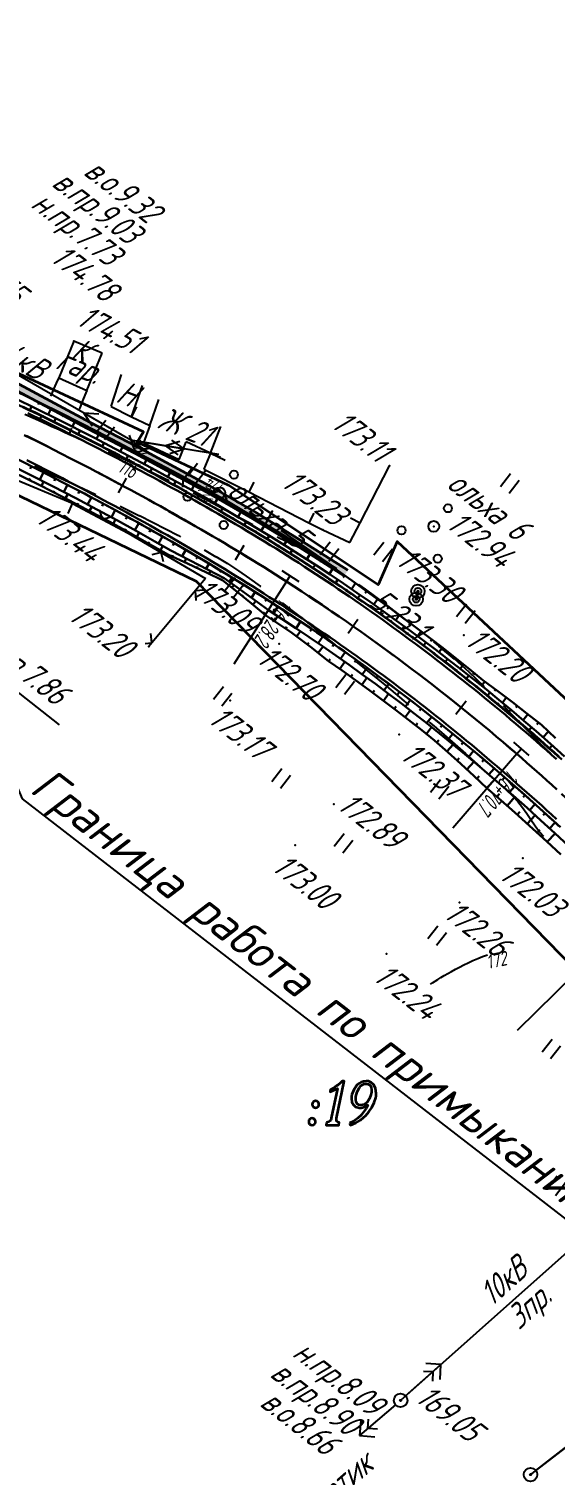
# Model space of a CAD drawing. Header units: millimetres. Extents: x -698 to 8131, y -704 to 4503.
# Drawn here: x 7330 to 7407.9, y 458.3 to 672.1 of the extents above; entities that cross this region are included whole.
import ezdxf
from ezdxf import colors
from ezdxf.entities.mleader import LeaderData, LeaderLine
from ezdxf.math import Vec2, Vec3

# ---------------------------------------------------------------- set-up
doc = ezdxf.new("R2010")
doc.units = ezdxf.units.MM
doc.linetypes.add('CONTI', pattern=[0])
doc.linetypes.add('STROT', pattern=[1.7, 0.5, -1.2])
for name, color, linetype, lineweight in [('10', 1, 'Continuous', 35), ('КОПИЯ_ОСЬ_13_ОТКОСЫ', 7, 'Continuous', 30), ('КОПИЯ_ОСЬ_ГРАНИЦЫ_ПОЛОС', 7, 'Continuous', 30), ('ОСЬ_ВЕРХ_ПОКРЫТИЯ_ГРАНИЦЫ_ПОЛОС', 7, 'Continuous', 30), ('ОСЬ_ВЕРХ_ПОКРЫТИЯ_ОСЬ', 1, 'Continuous', 30), ('Ось_примыкания', 1, 'Continuous', 35), ('Тротуар', 40, 'Continuous', 35)]:
    doc.layers.add(name, color=color, linetype=linetype, lineweight=lineweight)
for name, color, linetype in [('GOR_BDEFAULT', 212, 'CONTI'), ('NAD_MDEFAULT', 7, 'CONTI'), ('PI_OTDEFAULT', 172, 'CONTI'), ('PI_TTDEFAULT', 5, 'CONTI'), ('PLN_O', 7, 'CONTI'), ('SIT_LDEFAULT', 7, 'CONTI'), ('USLZNDEFAULT', 7, 'CONTI'), ('ZAPSKDEFAULT', 7, 'CONTI'), ('Выноски', 250, 'Continuous'), ('ОСЬ_ВЕРХ_ПОКРЫТИЯ_ПИКЕТЫ', 1, 'Continuous'), ('ОСЬ_ВЕРХ_ПОКРЫТИЯ_РАЗБИВКА_КРИВ', 1, 'Continuous'), ('разметка', 7, 'Continuous')]:
    doc.layers.add(name, color=color, linetype=linetype)
doc.styles.add('eskd', font='isocpeui.ttf', dxfattribs={"width": 1.2})
doc.styles.add('SHRFT', font='isocpeui.ttf', dxfattribs={"width": 3.5})
doc.styles.get("Standard").update_dxf_attribs({"font": 'isocpeui.ttf'})
doc.styles.add('ГОСТ', font='isocpeui.ttf', dxfattribs={"height": 4})

# ---------------------------------------------------------------- blocks, each defined once
blk = doc.blocks.new('BL_2011')
at = {"color": 0}
for p, q in [((0, 0), (0, 2.4)), ((1.6, 0), (1.6, 2.4))]:
    blk.add_line(p, q, dxfattribs=at)
blk = doc.blocks.new('BL_26')
at = {"color": 0}
for radius in [1, 0.1]:
    blk.add_circle((0, 0), radius, dxfattribs=at)
blk = doc.blocks.new('BL_22')
at = {"color": 0}
for radius in [1, 0.5, 0.1]:
    blk.add_circle((0, 0), radius, dxfattribs=at)
blk = doc.blocks.new('BL_172')
at = {"color": 0}
for centre, radius in [((0, 3.4), 0.6), ((0, 0), 0.8), ((-3.4, -3.4), 0.6), ((3.4, -3.4), 0.6)]:
    blk.add_circle(centre, radius, dxfattribs=at)

msp = doc.modelspace()

# ---------------------------------------------------------------- hatches: boundary and pattern name
at = {"layer": 'Тротуар', "lineweight": 30, "ltscale": 7}
msp.add_hatch(color=256, dxfattribs=at).paths.add_polyline_path([(7238.51, 660.22), (7240.02, 659.35), (7276.16, 643.43), (7310.97, 627.81), (7338.54, 613.03), (7345.65, 609.36), (7356.2, 603.64), (7363.14, 599.67), (7369.95, 595.47), (7376.65, 591.22), (7377.19, 592.06), (7370.48, 596.32), (7363.65, 600.53), (7356.69, 604.52), (7346.12, 610.24), (7339.01, 613.92), (7311.41, 628.71), (7276.57, 644.35), (7240.47, 660.25), (7227.9, 667.48), (7224.18, 669.18), (7215.68, 672.08), (7206.96, 674.3), (7205.61, 674.91), (7174.21, 690.89), (7164.33, 693.86), (7153.5, 698.79), (7132.15, 709.98), (7096.05, 726.23), (7071.01, 739.23), (7046.76, 749.07), (7003.78, 769.37), (6978.59, 780.66), (6942.98, 797.05), (6924.72, 804.51), (6908.31, 812.24), (6907.78, 811.39), (6924.32, 803.59), (6942.58, 796.13), (6970.84, 783.13), (6971.75, 782.71), (6978.18, 779.75), (7003.36, 768.46), (7046.36, 748.16), (7070.6, 738.32), (7095.61, 725.33), (7131.71, 709.08), (7153.06, 697.89), (7163.98, 692.92), (7173.84, 689.96), (7205.15, 674.02), (7206.63, 673.36), (7215.43, 671.11), (7223.81, 668.25), (7227.44, 666.59), (7233.54, 663.08), (7234.41, 662.58)])

# ---------------------------------------------------------------- linework, layer by layer
at = {"linetype": 'Continuous'}
msp.add_lwpolyline([(7314.09, 617.85), (7320.41, 580.16), (7334.43, 569.21)], dxfattribs=at)
at = {"ltscale": 7}
msp.add_lwpolyline([(7402.3, 524.04), (7450.59, 571.44)], dxfattribs=at)
at = {"layer": '10'}
msp.add_line((7384.5, 596.29), (7381.69, 589.87), dxfattribs=at)
for points in [[(7557.08, 408.21), (7502.4, 474.09), (7438.51, 545.9), (7384.5, 596.29), (7381.69, 589.87), (7359.57, 604.59), (7346, 610.97), (7346.93, 612.49), (7259.5, 653.22), (7163.78, 697.6), (7162.77, 695.04), (7153.58, 698.96), (7154.83, 701.95), (7107.48, 722.73), (7037.23, 756.52), (7008.44, 769.14), (7005.58, 770.2), (6980.05, 780.78), (6981.05, 782.78), (6942.35, 801.08), (6941.6, 799.04), (6896.91, 821.23), (6913.82, 871.71)], [(6994.1, 758.53), (7040.02, 735.71), (7044.06, 733.7), (7072.31, 719.67), (7095.9, 709.73), (7115.45, 700.07), (7174.04, 673.01), (7206.09, 659.68), (7219.61, 652.95), (7247.64, 640.79), (7301.6, 617.39), (7300.3, 614.53), (7309.24, 610.38), (7309.92, 612), (7354.73, 590.42), (7366.7, 578.18), (7366.7, 578.18), (7420.77, 522.86), (7453.78, 488.15), (7485.29, 455.37), (7519.63, 419.45), (7515.41, 411.68), (7534.82, 388.2), (7579.15, 342.64)], [(7384.5, 596.29), (7438.51, 545.9), (7502.4, 474.09), (7557.08, 408.21), (7599.64, 364.49), (7714.09, 267.32), (7782.33, 205.66), (7802.95, 187.96), (7827.05, 167.28), (7831.93, 163.09), (7846.05, 144.89), (7851.59, 137.76), (7868.69, 97.28), (7876.34, 79.15), (7881.94, 63.12), (7904.92, -2.65), (7913.74, -6.59), (7929.84, -50.89), (7929.84, -50.89), (7966.05, -166.92), (7964.87, -168.84), (7968.62, -174.87), (7974.57, -194.31), (7993.63, -264.5)]]:
    msp.add_lwpolyline(points, dxfattribs=at)
for points in [[(7374.03, 510.4), (7373.97, 510.02), (7375.86, 510.02), (7375.91, 510.4), (7375.69, 510.45), (7375.57, 510.54), (7375.5, 510.77), (7375.5, 510.82), (7375.5, 510.85), (7375.5, 510.88), (7375.5, 510.93), (7375.5, 510.95), (7375.5, 510.99), (7375.5, 511.04), (7376.64, 516.51), (7376.36, 516.51), (7376.21, 516.37), (7376.09, 516.24), (7375.7, 515.93), (7375.5, 515.79), (7375.3, 515.67), (7374.97, 515.47), (7374.61, 515.28), (7374.55, 514.91), (7375.02, 515.1), (7375.66, 515.44), (7374.72, 511.04), (7374.73, 511.01), (7374.71, 510.95), (7374.69, 510.88), (7374.65, 510.78), (7374.57, 510.65), (7374.37, 510.49)], [(7377.45, 510.27), (7377.56, 510.02), (7378.34, 510.34), (7379.03, 510.75), (7379.5, 511.13), (7379.83, 511.43), (7380.3, 511.98), (7380.74, 512.63), (7381.09, 513.33), (7381.3, 514.03), (7381.36, 514.34), (7381.38, 514.55), (7381.38, 514.67), (7381.28, 515.4), (7381.01, 515.94), (7380.64, 516.29), (7380.23, 516.48), (7380.05, 516.51), (7379.88, 516.51), (7379.5, 516.47), (7379.15, 516.36), (7378.83, 516.16), (7378.53, 515.89), (7378.06, 515.24), (7377.79, 514.54), (7377.72, 514.26), (7377.71, 513.94), (7377.78, 513.4), (7378.01, 513), (7378.33, 512.73), (7378.69, 512.59), (7378.85, 512.57), (7378.99, 512.57), (7379.07, 512.57), (7379.15, 512.57), (7379.69, 512.71), (7380.11, 512.98), (7380.16, 512.98), (7379.9, 512.48), (7379.57, 512.01), (7379.14, 511.5), (7378.64, 511.02), (7378.07, 510.6)], [(7380.08, 513.43), (7379.66, 513.07), (7379.14, 512.95), (7378.83, 513), (7378.58, 513.14), (7378.4, 513.41), (7378.34, 513.79), (7378.34, 514.03), (7378.37, 514.26), (7378.57, 514.95), (7378.9, 515.55), (7379.11, 515.8), (7379.35, 515.98), (7379.61, 516.09), (7379.89, 516.13), (7380.21, 516.07), (7380.47, 515.9), (7380.64, 515.62), (7380.7, 515.24), (7380.67, 514.87), (7380.59, 514.48), (7380.39, 513.92)], [(7372.04, 513.44), (7371.93, 513.28), (7371.9, 513.07), (7371.93, 512.86), (7372.05, 512.7), (7372.22, 512.6), (7372.4, 512.57), (7372.6, 512.6), (7372.76, 512.72), (7372.88, 512.88), (7372.91, 513.07), (7372.91, 513.12), (7372.91, 513.18), (7372.74, 513.46), (7372.59, 513.55), (7372.41, 513.58), (7372.22, 513.55)], [(7371.54, 510.89), (7371.42, 510.73), (7371.39, 510.53), (7371.42, 510.34), (7371.52, 510.17), (7371.68, 510.06), (7371.9, 510.02), (7372.09, 510.06), (7372.26, 510.17), (7372.37, 510.34), (7372.4, 510.53), (7372.4, 510.56), (7372.4, 510.59), (7372.23, 510.9), (7372.07, 511), (7371.9, 511.04), (7371.71, 511)]]:
    msp.add_lwpolyline(points, close=True, dxfattribs=at)
at = {"layer": 'GOR_BDEFAULT', "color": 212, "flags": 128}
for points, elevation in [([(7349.18, 609.77), (7349.1, 609.8), (7349.01, 609.83), (7348.91, 609.86), (7348.8, 609.89), (7348.69, 609.92), (7348.58, 609.94), (7348.46, 609.97), (7348.33, 609.99), (7348.2, 610.01), (7348.08, 610.03), (7347.95, 610.04), (7347.82, 610.04), (7347.69, 610.03), (7347.56, 610.02), (7347.44, 610), (7347.32, 609.97), (7347.2, 609.93), (7347.09, 609.88), (7346.98, 609.83), (7346.88, 609.78), (7346.77, 609.73), (7346.67, 609.68), (7346.58, 609.63), (7346.49, 609.58), (7346.4, 609.54), (7346.31, 609.51), (7346.23, 609.49), (7346.15, 609.49), (7346.07, 609.49), (7346, 609.52), (7345.92, 609.55), (7345.85, 609.61), (7345.79, 609.68), (7345.72, 609.76), (7345.66, 609.85), (7345.61, 609.94), (7345.55, 610.05), (7345.5, 610.16), (7345.45, 610.27), (7345.4, 610.38), (7345.36, 610.49), (7345.32, 610.6), (7345.29, 610.7), (7345.26, 610.8), (7345.23, 610.89), (7345.1, 611.33), (7344.86, 612.04)], 174), ([(7352.74, 604.33), (7352.8, 605.29)], 174), ([(7352.8, 605.29), (7352.86, 605.41), (7352.93, 605.54), (7353.01, 605.67), (7353.1, 605.81), (7353.2, 605.95), (7353.3, 606.09), (7353.4, 606.24), (7353.51, 606.38), (7353.61, 606.52), (7353.71, 606.65)], 174), ([(7353.13, 605.85), (7353.23, 605.99), (7353.33, 606.14), (7353.43, 606.28), (7353.54, 606.42), (7353.64, 606.55), (7353.74, 606.69), (7353.84, 606.81), (7353.93, 606.93), (7354.02, 607.03), (7354.09, 607.13)], 174), ([(7357.64, 604.12), (7357.58, 604.11), (7357.52, 604.09), (7357.47, 604.05), (7357.42, 604.01), (7357.38, 603.96), (7357.34, 603.9), (7357.31, 603.83), (7357.29, 603.76), (7357.27, 603.69), (7357.25, 603.62), (7357.24, 603.54), (7357.24, 603.47), (7357.24, 603.4), (7357.25, 603.33), (7357.27, 603.27), (7357.29, 603.21), (7357.32, 603.15), (7357.36, 603.1), (7357.4, 603.06), (7357.44, 603.02), (7357.49, 602.98), (7357.54, 602.95), (7357.59, 602.92), (7357.65, 602.9), (7357.71, 602.87), (7357.77, 602.85), (7357.83, 602.83), (7357.88, 602.81), (7357.94, 602.8), (7358, 602.78), (7358.66, 602.59), (7359.09, 602.47), (7359.28, 602.54), (7358.78, 603.32)], 174), ([(7358.78, 603.32), (7358.71, 603.4), (7358.64, 603.48), (7358.57, 603.55), (7358.49, 603.63), (7358.41, 603.7), (7358.33, 603.78), (7358.25, 603.84), (7358.17, 603.91), (7358.09, 603.96), (7358.01, 604.01), (7357.93, 604.06), (7357.86, 604.09), (7357.78, 604.11), (7357.71, 604.12), (7357.64, 604.12)], 174), ([(7358.78, 603.32), (7358.71, 603.4), (7358.64, 603.48), (7358.57, 603.55), (7358.49, 603.63), (7358.41, 603.7), (7358.33, 603.78), (7358.25, 603.84), (7358.17, 603.91), (7358.09, 603.96), (7358.01, 604.01), (7357.93, 604.06), (7357.86, 604.09), (7357.78, 604.11), (7357.71, 604.12), (7357.64, 604.12)], 174), ([(7389.4, 530.83), (7389.73, 531.05), (7390.11, 531.29), (7390.52, 531.55), (7390.97, 531.82), (7391.46, 532.12), (7391.98, 532.42), (7392.53, 532.74), (7393.11, 533.06), (7393.72, 533.38), (7394.35, 533.7), (7395.01, 534.02), (7395.69, 534.33), (7396.4, 534.63), (7397.12, 534.92), (7397.87, 535.19)], 172)]:
    msp.add_lwpolyline(points, dxfattribs=dict(at, elevation=elevation))
at = {"layer": 'PI_TTDEFAULT', "color": 5}
for p in [(7336.61, 625.9, 174.51), (7383.35, 607.46, 173.11), (7336.4, 601.9, 173.44), (7373.5, 598.02, 173.23), (7389.9, 598.53, 172.94), (7387.55, 588.94, 172.49), (7394.34, 582.47, 172.2), (7347.72, 580.76, 173.2), (7367.01, 581.15, 172.7), (7359.76, 572.78, 173.17), (7384.76, 567.76, 172.37), (7375.12, 557.48, 172.89), (7369.37, 551.4, 173), (7403.06, 549.49, 172.03), (7393.72, 542.91, 172.26), (7382.92, 535.33, 172.24), (7384.99, 469.31, 169.05), (7404.22, 458.33, 168.72)]:
    msp.add_point(p, dxfattribs=at)
at = {"layer": 'SIT_LDEFAULT', "color": 7}
for p, q in [((7345.05, 611.29), (7318.83, 626.34)), ((7336.61, 625.9), (7334.38, 620.51)), ((7340.83, 624.15), (7336.61, 625.9)), ((7338.55, 618.63), (7340.83, 624.15)), ((7334.22, 620.16), (7333.81, 619.25)), ((7334.38, 620.51), (7334.22, 620.16)), ((7334.38, 620.51), (7338.55, 618.63)), ((7342.14, 616.28), (7343.69, 620.99)), ((7333.24, 618), (7333.14, 617.78)), ((7333.81, 619.25), (7333.24, 618)), ((7338.4, 618.27), (7338.02, 617.34)), ((7338.55, 618.63), (7338.4, 618.27)), ((7345.17, 614.75), (7346.77, 619.36)), ((7337.5, 616.06), (7337.41, 615.85)), ((7338.02, 617.34), (7337.5, 616.06)), ((7342.14, 616.28), (7345.17, 614.75)), ((7345.87, 616.19), (7345.17, 614.75)), ((7347.89, 613.43), (7349.2, 617.3)), ((7330.62, 614.52), (7329.35, 615.09)), ((7331.49, 614.13), (7330.62, 614.52)), ((7331.65, 614.48), (7331.49, 614.13)), ((7332.12, 613.84), (7331.49, 614.13)), ((7331.9, 615.04), (7331.65, 614.48)), ((7332.75, 613.56), (7332.12, 613.84)), ((7344.18, 611.79), (7338.11, 615.27)), ((7338.11, 615.27), (7339.35, 613.41)), ((7340.34, 615.14), (7338.11, 615.27)), ((7345.17, 614.75), (7347.89, 613.43)), ((7333.38, 613.27), (7332.75, 613.56)), ((7334.01, 612.98), (7333.38, 613.27)), ((7334.63, 612.69), (7334.01, 612.98)), ((7335.26, 612.4), (7334.63, 612.69)), ((7335.89, 612.11), (7335.26, 612.4)), ((7336.04, 612.47), (7335.89, 612.11)), ((7336.89, 611.66), (7335.89, 612.11)), ((7336.29, 613.07), (7336.05, 612.47)), ((7338.03, 611.14), (7336.89, 611.65)), ((7347.89, 613.43), (7346.93, 610.89)), ((7356.85, 609.36), (7358.37, 613.32)), ((7342.92, 608.94), (7341.68, 609.5)), ((7345.05, 611.29), (7348.23, 609.04)), ((7358.08, 609.14), (7345.05, 611.29)), ((7346.04, 611.13), (7352.94, 609.99)), ((7346.93, 610.89), (7352.22, 608.4)), ((7352.32, 611.1), (7350.19, 610.44)), ((7357.09, 609.3), (7350.19, 610.44)), ((7350.19, 610.44), (7352, 609.13)), ((7350.81, 609.33), (7352.94, 609.99)), ((7352.94, 609.99), (7351.13, 611.3)), ((7352.22, 608.4), (7353.23, 611.04)), ((7356.85, 609.36), (7353.23, 611.04)), ((7330.79, 607.44), (7331.61, 607.07)), ((7345.37, 607.82), (7342.92, 608.95)), ((7347.74, 606.71), (7345.37, 607.82)), ((7356.85, 609.36), (7355.87, 607.01)), ((7358.33, 608.74), (7356.85, 609.36)), ((7356.85, 609.36), (7359, 608.32)), ((7378.99, 599.05), (7383.35, 607.46)), ((7336.4, 601.9), (7327.17, 605.74)), ((7331.61, 607.06), (7333.68, 606.12)), ((7333.68, 606.12), (7335.83, 605.14)), ((7335.83, 605.14), (7338, 604.13)), ((7349.88, 605.68), (7347.74, 606.71)), ((7350.74, 605.25), (7349.88, 605.68)), ((7355.87, 607.01), (7362.51, 603.63)), ((7338, 604.13), (7339.88, 603.25)), ((7355.85, 602.62), (7354.3, 603.44)), ((7363.24, 605.05), (7362.51, 603.63)), ((7362.51, 603.63), (7371.42, 599.08)), ((7335.78, 600.42), (7336.4, 601.9)), ((7336.4, 601.9), (7344.65, 597.53)), ((7340.4, 600.91), (7340.82, 599.56)), ((7343.48, 601.52), (7344.38, 601.08)), ((7344.38, 601.09), (7346.34, 600.11)), ((7357.83, 601.58), (7355.85, 602.63)), ((7359.76, 600.54), (7357.83, 601.57)), ((7340.82, 599.56), (7342.17, 599.98)), ((7346.34, 600.12), (7348.25, 599.15)), ((7348.25, 599.15), (7350.18, 598.16)), ((7361.63, 599.54), (7359.76, 600.54)), ((7363.13, 598.75), (7361.63, 599.54)), ((7372.14, 600.51), (7371.42, 599.08)), ((7371.42, 599.08), (7373.5, 598.02)), ((7377.49, 596.16), (7378.99, 599.05)), ((7377.57, 599.79), (7378.99, 599.05)), ((7344.65, 597.53), (7353.85, 592.15)), ((7350.18, 598.16), (7352.1, 597.16)), ((7352.1, 597.16), (7352.4, 597)), ((7366.92, 596.86), (7366.72, 596.96)), ((7368.69, 596.01), (7366.92, 596.86)), ((7375.53, 592.25), (7367.3, 597.93)), ((7373.5, 598.02), (7377.49, 596.16)), ((7349.54, 594.67), (7348.17, 594.32)), ((7349.89, 593.31), (7349.54, 594.67)), ((7355.9, 595.07), (7357.65, 594.05)), ((7370.44, 595.14), (7368.69, 596.01)), ((7372.18, 594.24), (7370.44, 595.14)), ((7357.66, 594.06), (7359.37, 593.02)), ((7359.37, 593.02), (7361.01, 591.95)), ((7373.88, 593.28), (7372.18, 594.24)), ((7375.53, 592.26), (7373.88, 593.29)), ((7356.09, 590.83), (7347.72, 580.76)), ((7353.85, 592.15), (7356.1, 590.83)), ((7361.01, 591.95), (7362.63, 590.84)), ((7362.63, 590.84), (7364.22, 589.69)), ((7355.97, 589.12), (7354.56, 588.99)), ((7354.56, 588.99), (7354.69, 587.58)), ((7364.22, 589.69), (7364.28, 589.64)), ((7379.79, 589.24), (7378.8, 589.95)), ((7382.45, 587.27), (7379.79, 589.24)), ((7387.3, 587.76), (7387.55, 588.94)), ((7367.47, 587.22), (7368.9, 586.11)), ((7368.9, 586.11), (7370.45, 584.9)), ((7385.25, 585.13), (7382.45, 587.27)), ((7370.45, 584.9), (7372.3, 583.44)), ((7386.78, 583.93), (7385.25, 585.12)), ((7348.17, 581.3), (7348.04, 582.71)), ((7372.3, 583.44), (7374.63, 581.58)), ((7347.18, 581.21), (7348.17, 581.3)), ((7374.63, 581.58), (7375.32, 581.02)), ((7390.67, 580.85), (7389.92, 581.45)), ((7392.96, 578.92), (7390.67, 580.84)), ((7378.43, 578.52), (7380.09, 577.17)), ((7395.13, 576.97), (7392.96, 578.93)), ((7380.09, 577.17), (7382.88, 574.89)), ((7397.39, 574.8), (7395.13, 576.96)), ((7382.88, 574.89), (7385.49, 572.74)), ((7385.49, 572.74), (7386.17, 572.17)), ((7401.89, 570.27), (7400.21, 571.98)), ((7389.23, 569.6), (7389.9, 569.03)), ((7389.9, 569.03), (7392.23, 567.02)), ((7403.85, 568.25), (7401.89, 570.27)), ((7392.23, 567.01), (7394.61, 564.95)), ((7405.48, 566.59), (7403.85, 568.25)), ((7394.61, 564.95), (7396.78, 563.03)), ((7406.68, 565.43), (7405.48, 566.59)), ((7407.29, 564.92), (7406.68, 565.43)), ((7399.76, 560.37), (7400.52, 559.68)), ((7400.52, 559.67), (7401.61, 558.64)), ((7401.61, 558.64), (7402.35, 557.84)), ((7402.35, 557.84), (7403.02, 556.98)), ((7403.02, 556.98), (7403.66, 556.08)), ((7403.66, 556.08), (7404.28, 555.17)), ((7404.28, 555.17), (7404.91, 554.26)), ((7404.91, 554.26), (7405.56, 553.38)), ((7405.56, 553.38), (7406.13, 552.71)), ((7431.83, 510.95), (7384.99, 469.31)), ((7447.6, 491.87), (7404.22, 458.33)), ((7390.97, 474.63), (7388.71, 474.76)), ((7385.74, 469.97), (7390.97, 474.63)), ((7388.36, 473.65), (7389.77, 473.56)), ((7389.77, 473.56), (7389.69, 472.15)), ((7390.84, 472.37), (7390.97, 474.63)), ((7384.23, 468.66), (7378.93, 464.09)), ((7379.09, 466.35), (7378.93, 464.09)), ((7380.14, 465.14), (7380.24, 466.55)), ((7378.93, 464.09), (7381.18, 463.92)), ((7381.55, 465.03), (7380.14, 465.14)), ((7405.01, 458.94), (7410.55, 463.22))]:
    msp.add_line(p, q, dxfattribs=at)
at = {"layer": 'КОПИЯ_ОСЬ_13_ОТКОСЫ'}
for points in [[(7328.31, 618.4), (7331.53, 616.83), (7334.74, 615.25), (7340.06, 612.56), (7343.2, 610.93), (7346.33, 609.27), (7349.21, 607.77), (7352.09, 606.26), (7356.18, 604.05), (7358.95, 602.44), (7361.7, 600.81), (7364.05, 599.4), (7366.82, 597.71), (7369.57, 595.99), (7370.36, 595.5), (7371.14, 595), (7375.23, 592.32), (7378.14, 590.26), (7381.02, 588.16), (7383.09, 586.68), (7385.14, 585.17), (7387.18, 583.65), (7389.21, 582.12), (7391.22, 580.56), (7393.22, 578.99), (7395.21, 577.4), (7397.18, 575.8), (7399.37, 574.17), (7401.54, 572.52), (7403.7, 570.86), (7405.84, 569.17), (7407.9, 567.22)], [(7327.86, 617.48), (7331.07, 615.91), (7334.28, 614.33), (7339.59, 611.65), (7342.72, 610.02), (7345.85, 608.38), (7348.71, 606.85), (7351.55, 605.29), (7355.6, 603.03), (7358.36, 601.44), (7361.11, 599.82), (7361.9, 599.36), (7365.83, 596.98), (7368.18, 595.52), (7370.53, 594.04), (7372.54, 592.74), (7374.54, 591.42), (7376.53, 590.08), (7378.51, 588.73), (7380.47, 587.37), (7382.43, 585.99), (7384.38, 584.59), (7386.31, 583.18), (7388.24, 581.75), (7390.15, 580.31), (7392.05, 578.85), (7393.94, 577.38), (7395.82, 575.9), (7397.69, 574.39), (7399.54, 572.88), (7401.39, 571.35), (7403.22, 569.8), (7405.04, 568.24), (7407.16, 566.38), (7409.27, 564.49)], [(7327.86, 617.48), (7331.07, 615.91), (7334.28, 614.33), (7339.59, 611.65), (7342.72, 610.02), (7345.85, 608.38), (7348.71, 606.85), (7351.55, 605.29), (7355.6, 603.03), (7358.36, 601.44), (7361.11, 599.82), (7361.9, 599.36), (7365.83, 596.98), (7368.18, 595.52), (7370.53, 594.04), (7372.54, 592.74), (7374.54, 591.42), (7376.53, 590.08), (7378.51, 588.73), (7380.47, 587.37), (7382.43, 585.99), (7384.38, 584.59), (7386.31, 583.18), (7388.24, 581.75), (7390.15, 580.31), (7392.05, 578.85), (7393.94, 577.38), (7395.82, 575.9), (7397.69, 574.39), (7399.54, 572.88), (7401.39, 571.35), (7403.22, 569.8), (7405.04, 568.24), (7407.16, 566.38), (7409.27, 564.49)], [(7328.3, 616.57), (7331.6, 614.97), (7336.65, 612.45), (7339.94, 610.77), (7343.22, 609.07), (7346.43, 607.37), (7349.63, 605.64), (7352.47, 604.08), (7355.29, 602.49), (7358.05, 600.91), (7360.8, 599.31), (7363.16, 597.9), (7365.51, 596.47), (7367.86, 595.01), (7370.2, 593.54), (7372.21, 592.24), (7374.2, 590.92), (7376.19, 589.59), (7378.17, 588.24), (7380.13, 586.88), (7382.08, 585.5), (7384.03, 584.11), (7385.96, 582.7), (7387.88, 581.27), (7389.79, 579.83), (7391.69, 578.38), (7393.57, 576.91), (7395.45, 575.43), (7397.31, 573.93), (7399.16, 572.41), (7401, 570.89), (7402.83, 569.35), (7404.64, 567.79), (7406.77, 565.93), (7408.87, 564.04)], [(7330.1, 615.7), (7330.37, 616.26)], [(7331.48, 616.86), (7331.33, 616.55)], [(7333.28, 615.98), (7332.82, 615.05)], [(7331.89, 614.82), (7331.98, 615)], [(7333.68, 613.93), (7333.96, 614.48)], [(7335.07, 615.09), (7334.91, 614.78)], [(7336.85, 614.19), (7336.38, 613.26)], [(7335.47, 613.04), (7335.56, 613.22)], [(7337.26, 612.14), (7337.53, 612.68)], [(7338.64, 613.28), (7338.48, 612.98)], [(7340.42, 612.38), (7339.95, 611.46)], [(7339.04, 611.23), (7339.13, 611.41)], [(7340.82, 610.32), (7341.1, 610.87)], [(7342.19, 611.46), (7342.03, 611.15)], [(7342.6, 609.4), (7342.69, 609.58)], [(7343.96, 610.52), (7343.49, 609.62)], [(7345.73, 609.59), (7345.57, 609.29)], [(7327.03, 607.74), (7330.17, 606.16), (7333.55, 604.43), (7336.91, 602.69), (7340, 601.04), (7343.09, 599.38), (7345.86, 597.85), (7348.63, 596.3), (7350.98, 594.95), (7353.76, 593.55), (7356.52, 592.12), (7358.88, 590.87), (7361.08, 589.31), (7363.27, 587.73), (7365.45, 586.13), (7367.46, 584.83), (7369.47, 583.5), (7371.46, 582.16), (7373.44, 580.81), (7375.41, 579.44), (7377.38, 578.05), (7379.32, 576.65), (7381.26, 575.23), (7383.19, 573.79), (7385.1, 572.34), (7387.01, 570.87), (7388.9, 569.39), (7390.77, 567.9), (7392.64, 566.38), (7394.49, 564.86), (7396.34, 563.31), (7398.16, 561.76), (7399.58, 560.53), (7401.65, 558.73), (7403.71, 556.91), (7405.77, 555.04), (7407.82, 553.16), (7409.88, 551.24)], [(7327.03, 607.74), (7330.17, 606.16), (7333.55, 604.43), (7336.91, 602.68), (7340, 601.04), (7343.09, 599.38), (7345.86, 597.85), (7348.63, 596.3), (7350.98, 594.95), (7353.76, 593.55), (7356.52, 592.12), (7358.88, 590.87), (7361.08, 589.31), (7363.27, 587.73), (7365.45, 586.13), (7367.46, 584.83), (7369.47, 583.5), (7371.46, 582.16), (7373.44, 580.81), (7375.41, 579.44), (7377.38, 578.05), (7379.32, 576.65), (7381.26, 575.23), (7383.19, 573.79), (7385.1, 572.34), (7387.01, 570.87), (7388.9, 569.39), (7390.77, 567.9), (7392.64, 566.38), (7394.49, 564.86), (7396.34, 563.31), (7398.16, 561.76), (7399.58, 560.53), (7401.65, 558.73), (7403.71, 556.91), (7405.77, 555.04), (7407.82, 553.16), (7409.88, 551.24)], [(7328.39, 608.4), (7331.58, 606.79), (7334.91, 605.08), (7338.23, 603.34), (7342.86, 600.87), (7345.65, 599.34), (7348.42, 597.79), (7351.16, 596.23), (7353.89, 594.65), (7356.57, 593.07), (7359.24, 591.45), (7361.92, 589.8), (7364.58, 588.12), (7367.69, 586.11), (7369.73, 584.77), (7371.76, 583.41), (7373.78, 582.03), (7375.79, 580.64), (7377.78, 579.23), (7379.77, 577.81), (7381.74, 576.36), (7383.7, 574.91), (7385.65, 573.43), (7387.59, 571.94), (7389.51, 570.43), (7391.43, 568.91), (7393.33, 567.37), (7395.21, 565.82), (7397.09, 564.25), (7398.95, 562.67), (7400.37, 561.44), (7402.45, 559.63), (7404.51, 557.8), (7406.58, 555.93), (7408.64, 554.04)], [(7330.34, 607.42), (7330.15, 607.06)], [(7344.37, 608.47), (7344.65, 609.01)], [(7346.13, 607.53), (7346.23, 607.71)], [(7347.5, 608.66), (7347.03, 607.75)], [(7349.28, 607.74), (7349.12, 607.44)], [(7327.55, 606.59), (7331.57, 604.61), (7333.31, 603.73), (7335.05, 602.86), (7338.5, 601.03), (7341.95, 599.18), (7344.72, 597.66), (7347.49, 596.12), (7350.63, 594.34), (7353.46, 593.04), (7356.28, 591.71), (7358.69, 590.55), (7360.8, 588.86), (7362.91, 587.15), (7364.99, 585.42), (7368.91, 582.81), (7371.63, 580.73), (7374.34, 578.6), (7376.34, 577.2), (7378.33, 575.77), (7380.31, 574.34), (7382.28, 572.88), (7384.23, 571.41), (7386.18, 569.92), (7388.11, 568.41), (7390.02, 566.89), (7391.98, 565.15), (7393.93, 563.4), (7395.86, 561.62), (7397.77, 559.83), (7399.83, 558.04), (7401.88, 556.24), (7404.58, 553.8), (7406.66, 551.92), (7408.72, 550.02)], [(7330.02, 605.37), (7330.14, 605.61)], [(7332.12, 606.51), (7331.57, 605.45)], [(7331.82, 604.48), (7332.15, 605.15)], [(7333.9, 605.6), (7333.72, 605.25)], [(7347.9, 606.58), (7348.19, 607.13)], [(7349.65, 605.63), (7349.75, 605.81)], [(7351.05, 606.81), (7350.54, 605.85)], [(7351.41, 604.67), (7351.7, 605.21)], [(7352.81, 605.87), (7352.64, 605.55)], [(7333.6, 603.59), (7333.72, 603.81)], [(7335.67, 604.68), (7335.12, 603.62)], [(7335.39, 602.68), (7335.72, 603.31)], [(7337.45, 603.76), (7337.26, 603.4)], [(7353.16, 603.7), (7353.26, 603.88)], [(7354.57, 604.92), (7354.03, 603.91)], [(7354.9, 602.72), (7355.2, 603.25)], [(7356.33, 603.97), (7356.14, 603.63)], [(7337.15, 601.75), (7337.27, 601.96)], [(7339.21, 602.82), (7338.65, 601.77)], [(7338.92, 600.81), (7339.26, 601.44)], [(7340.98, 601.88), (7340.79, 601.52)], [(7342.74, 600.93), (7342.17, 599.87)], [(7356.64, 601.73), (7356.74, 601.91)], [(7358.06, 602.96), (7357.47, 601.95)], [(7358.37, 600.73), (7358.68, 601.26)], [(7359.79, 601.95), (7359.59, 601.62)], [(7361.51, 600.93), (7360.92, 599.94)], [(7340.68, 599.86), (7340.8, 600.07)], [(7342.44, 598.91), (7342.79, 599.54)], [(7344.5, 599.97), (7344.3, 599.62)], [(7346.25, 599.01), (7345.67, 597.96)], [(7360.1, 599.72), (7360.2, 599.9)], [(7361.82, 598.7), (7362.13, 599.22)], [(7363.22, 599.9), (7363.02, 599.57)], [(7364.93, 598.86), (7364.34, 597.88)], [(7344.2, 597.95), (7344.31, 598.16)], [(7345.95, 596.98), (7346.3, 597.61)], [(7347.99, 598.03), (7347.8, 597.69)], [(7349.74, 597.05), (7349.14, 596.01)], [(7363.53, 597.67), (7363.64, 597.85)], [(7365.24, 596.64), (7365.55, 597.15)], [(7366.64, 597.82), (7366.44, 597.49)], [(7368.34, 596.77), (7367.74, 595.8)], [(7347.69, 596.01), (7347.81, 596.21)], [(7349.43, 595.02), (7349.78, 595.64)], [(7351.47, 596.06), (7351.27, 595.71)], [(7353.2, 595.05), (7352.65, 594.11)], [(7366.95, 595.59), (7367.05, 595.76)], [(7368.64, 594.53), (7368.96, 595.03)], [(7370.03, 595.7), (7369.83, 595.38)], [(7371.72, 594.62), (7371.1, 593.68)], [(7351.2, 594.08), (7351.29, 594.3)], [(7353.01, 593.24), (7353.27, 593.8)], [(7354.93, 594.04), (7354.74, 593.73)], [(7354.83, 592.4), (7354.91, 592.58)], [(7356.65, 593.02), (7356.21, 592.28)], [(7370.33, 593.45), (7370.44, 593.62)], [(7372.01, 592.37), (7372.34, 592.87)], [(7373.39, 593.52), (7373.18, 593.21)], [(7375.06, 592.43), (7374.44, 591.48)], [(7356.63, 591.54), (7356.83, 591.95)], [(7358.36, 591.99), (7358.21, 591.74)], [(7358.43, 590.67), (7358.5, 590.81)], [(7360.07, 590.95), (7359.68, 590.31)], [(7373.68, 591.27), (7373.79, 591.44)], [(7375.34, 590.16), (7375.68, 590.66)], [(7376.7, 591.28), (7376.48, 590.98)], [(7360.03, 589.48), (7360.33, 589.85)], [(7361.59, 588.22), (7361.69, 588.35)], [(7361.77, 589.89), (7361.63, 589.68)], [(7363.46, 588.83), (7362.93, 587.98)], [(7377, 589.04), (7377.11, 589.2)], [(7378.33, 590.12), (7377.72, 589.27)], [(7378.65, 587.91), (7378.99, 588.4)], [(7379.95, 588.95), (7379.74, 588.67)], [(7363.14, 586.96), (7363.59, 587.5)], [(7365.15, 587.75), (7364.96, 587.47)], [(7366.83, 586.67), (7366.18, 585.66)], [(7380.29, 586.76), (7380.41, 586.93)], [(7381.57, 587.77), (7381.01, 586.99)], [(7381.93, 585.61), (7382.27, 586.1)], [(7383.19, 586.6), (7383, 586.35)], [(7364.68, 585.68), (7364.83, 585.86)], [(7366.32, 584.54), (7366.8, 585.26)], [(7368.5, 585.58), (7368.28, 585.24)], [(7370.17, 584.48), (7369.51, 583.48)], [(7383.55, 584.45), (7383.67, 584.61)], [(7384.8, 585.42), (7384.26, 584.68)], [(7385.17, 583.27), (7385.52, 583.76)], [(7386.41, 584.23), (7386.23, 583.98)], [(7367.98, 583.43), (7368.14, 583.67)], [(7369.61, 582.28), (7370.18, 583.03)], [(7371.83, 583.36), (7371.61, 583.03)], [(7373.49, 582.24), (7372.81, 581.25)], [(7386.78, 582.09), (7386.9, 582.25)], [(7388.01, 583.03), (7387.47, 582.32)], [(7389.6, 581.82), (7389.42, 581.58)], [(7371.2, 581.06), (7371.39, 581.31)], [(7372.78, 579.83), (7373.51, 580.76)], [(7375.13, 581.1), (7374.9, 580.77)], [(7376.77, 579.95), (7376.08, 578.97)], [(7388.39, 580.89), (7388.75, 581.37)], [(7389.98, 579.69), (7390.1, 579.85)], [(7391.18, 580.59), (7390.66, 579.92)], [(7374.35, 578.59), (7374.57, 578.92)], [(7375.99, 577.45), (7376.73, 578.51)], [(7378.4, 578.79), (7378.17, 578.47)], [(7380.02, 577.62), (7379.32, 576.65)], [(7391.57, 578.47), (7391.93, 578.95)], [(7392.76, 579.36), (7392.58, 579.14)], [(7393.15, 577.24), (7393.27, 577.4)], [(7394.32, 578.12), (7393.81, 577.48)], [(7377.62, 576.29), (7377.87, 576.64)], [(7379.24, 575.12), (7379.99, 576.16)], [(7381.64, 576.44), (7381.4, 576.12)], [(7383.24, 575.25), (7382.52, 574.29)], [(7394.72, 576.01), (7395.09, 576.48)], [(7395.88, 576.86), (7395.71, 576.65)], [(7397.44, 575.61), (7396.97, 574.97)], [(7380.85, 573.94), (7381.11, 574.28)], [(7382.46, 572.74), (7383.22, 573.77)], [(7384.84, 574.05), (7384.6, 573.73)], [(7396.28, 574.76), (7396.41, 574.91)], [(7397.84, 573.5), (7398.22, 573.97)], [(7399.05, 574.42), (7398.89, 574.2)], [(7400.64, 573.21), (7400.06, 572.45)], [(7384.06, 571.54), (7384.31, 571.88)], [(7385.65, 570.33), (7386.42, 571.33)], [(7386.43, 572.83), (7385.7, 571.88)], [(7388.01, 571.61), (7387.77, 571.3)], [(7399.38, 572.23), (7399.51, 572.39)], [(7400.92, 570.95), (7401.31, 571.41)], [(7402.23, 571.99), (7402.04, 571.74)], [(7387.23, 569.1), (7387.49, 569.44)], [(7388.8, 567.87), (7389.58, 568.85)], [(7389.59, 570.38), (7388.84, 569.44)], [(7391.15, 569.13), (7390.9, 568.82)], [(7402.45, 569.67), (7402.58, 569.82)], [(7403.81, 570.77), (7403.12, 569.88)], [(7403.97, 568.37), (7404.36, 568.82)], [(7405.38, 569.53), (7405.15, 569.24)], [(7390.35, 566.6), (7390.63, 566.92)], [(7392.71, 567.88), (7391.95, 566.94)], [(7405.51, 567.03), (7405.64, 567.18)], [(7406.87, 568.2), (7406.06, 567.34)], [(7391.85, 565.27), (7392.76, 566.29)], [(7394.26, 566.61), (7394, 566.3)], [(7395.8, 565.33), (7395.03, 564.41)], [(7407.01, 565.71), (7407.41, 566.16)], [(7393.34, 563.94), (7393.64, 564.27)], [(7394.81, 562.59), (7395.85, 563.72)], [(7397.33, 564.05), (7397.07, 563.74)], [(7398.85, 562.75), (7398.07, 561.84)], [(7396.28, 561.23), (7396.63, 561.6)], [(7397.74, 559.86), (7398.92, 561.11)], [(7400.39, 561.43), (7400.12, 561.12)], [(7399.25, 558.55), (7399.63, 558.98)], [(7400.75, 557.23), (7401.89, 558.52)], [(7401.9, 560.11), (7401.11, 559.21)], [(7403.4, 558.79), (7403.13, 558.49)], [(7402.25, 555.9), (7402.63, 556.33)], [(7404.89, 557.46), (7404.09, 556.57)], [(7406.37, 556.12), (7406.1, 555.82)], [(7403.73, 554.56), (7404.89, 555.84)], [(7407.85, 554.77), (7407.03, 553.88)], [(7405.22, 553.22), (7405.6, 553.65)], [(7406.7, 551.88), (7407.85, 553.13)]]:
    msp.add_lwpolyline(points, dxfattribs=at)
at = {"layer": 'КОПИЯ_ОСЬ_ГРАНИЦЫ_ПОЛОС'}
msp.add_lwpolyline([(7408.06, 564.1), (7407.32, 564.77), (7406.57, 565.43), (7405.82, 566.09), (7405.07, 566.75), (7404.32, 567.41), (7403.56, 568.06), (7402.8, 568.71), (7402.04, 569.36), (7401.28, 570), (7400.51, 570.65), (7399.74, 571.29), (7398.97, 571.92), (7398.2, 572.56), (7397.43, 573.19), (7396.65, 573.82), (7395.87, 574.45), (7395.09, 575.07), (7394.31, 575.69), (7393.53, 576.31), (7392.74, 576.93), (7391.95, 577.54), (7391.16, 578.15), (7390.37, 578.76), (7389.57, 579.37), (7388.78, 579.97), (7387.98, 580.57), (7387.18, 581.17), (7386.38, 581.77), (7385.57, 582.36), (7384.77, 582.95), (7383.96, 583.54), (7383.15, 584.12), (7382.34, 584.71), (7381.52, 585.29), (7380.71, 585.86), (7379.89, 586.44), (7379.07, 587.01), (7378.25, 587.58), (7377.42, 588.14), (7376.6, 588.71), (7375.77, 589.27), (7374.94, 589.83), (7374.11, 590.38), (7373.28, 590.93), (7372.45, 591.48), (7371.61, 592.03), (7370.77, 592.57), (7369.93, 593.12), (7369.09, 593.65), (7368.24, 594.19), (7367.4, 594.72), (7366.55, 595.24), (7365.7, 595.77), (7364.85, 596.29), (7363.99, 596.81), (7363.14, 597.33), (7362.28, 597.84), (7361.42, 598.36), (7360.56, 598.87), (7359.7, 599.37), (7358.84, 599.88), (7357.98, 600.38), (7357.12, 600.88), (7356.25, 601.37), (7355.38, 601.87), (7354.52, 602.36), (7353.65, 602.85), (7352.78, 603.34), (7351.9, 603.82), (7351.03, 604.3), (7350.16, 604.78), (7349.28, 605.26), (7348.41, 605.74), (7347.53, 606.21), (7346.65, 606.68), (7345.77, 607.15), (7344.9, 607.62), (7344.01, 608.09), (7343.13, 608.55), (7342.25, 609.01), (7341.37, 609.47), (7340.48, 609.93), (7339.6, 610.39), (7338.71, 610.84), (7337.83, 611.29), (7336.94, 611.74), (7336.05, 612.19), (7335.16, 612.64), (7334.27, 613.08), (7333.38, 613.53), (7332.49, 613.97), (7331.6, 614.41), (7330.71, 614.85), (7329.81, 615.28)], dxfattribs=at)
at = {"layer": 'ОСЬ_ВЕРХ_ПОКРЫТИЯ_ГРАНИЦЫ_ПОЛОС'}
for points in [[(7329.14, 616.17), (7330.03, 615.73), (7330.93, 615.3), (7331.82, 614.86), (7332.71, 614.42), (7333.6, 613.97), (7334.49, 613.53), (7335.38, 613.08), (7336.27, 612.64), (7337.16, 612.19), (7338.05, 611.74), (7338.94, 611.28), (7339.83, 610.83), (7340.71, 610.37), (7341.6, 609.92), (7342.48, 609.46), (7343.37, 608.99), (7344.25, 608.53), (7345.13, 608.06), (7346.01, 607.6), (7346.89, 607.13), (7347.77, 606.65), (7348.65, 606.18), (7349.52, 605.7), (7350.4, 605.22), (7351.27, 604.74), (7352.15, 604.26), (7353.02, 603.77), (7353.89, 603.29), (7354.76, 602.8), (7355.63, 602.3), (7356.5, 601.81), (7357.37, 601.31), (7358.23, 600.81), (7359.09, 600.31), (7359.96, 599.8), (7360.82, 599.3), (7361.68, 598.79), (7362.54, 598.27), (7363.4, 597.76), (7364.25, 597.24), (7365.11, 596.72), (7365.96, 596.2), (7366.81, 595.67), (7367.66, 595.14), (7368.51, 594.61), (7369.36, 594.08), (7370.2, 593.54), (7371.04, 592.99), (7371.88, 592.45), (7372.72, 591.9), (7373.56, 591.35), (7374.39, 590.8), (7375.22, 590.24), (7376.05, 589.68), (7376.88, 589.12), (7377.71, 588.56), (7378.53, 587.99), (7379.36, 587.42), (7380.18, 586.85), (7381, 586.27), (7381.81, 585.69), (7382.63, 585.11), (7383.44, 584.53), (7384.25, 583.94), (7385.06, 583.35), (7385.87, 582.76), (7386.67, 582.17), (7387.48, 581.57), (7388.28, 580.97), (7389.08, 580.37), (7389.88, 579.77), (7390.67, 579.16), (7391.47, 578.55), (7392.26, 577.94), (7393.05, 577.32), (7393.84, 576.7), (7394.62, 576.08), (7395.4, 575.46), (7396.19, 574.84), (7396.97, 574.21), (7397.74, 573.58), (7398.52, 572.94), (7399.29, 572.31), (7400.06, 571.67), (7400.83, 571.03), (7401.6, 570.39), (7402.36, 569.74), (7403.13, 569.09), (7403.89, 568.44), (7404.64, 567.79), (7405.4, 567.13), (7406.15, 566.47), (7406.9, 565.8), (7407.65, 565.14), (7408.4, 564.47)], [(7329.44, 607.87), (7330.32, 607.43), (7331.2, 606.98), (7332.07, 606.54), (7332.95, 606.09), (7333.82, 605.64), (7334.69, 605.19), (7335.57, 604.74), (7336.44, 604.29), (7337.31, 603.83), (7338.18, 603.37), (7339.04, 602.92), (7339.91, 602.46), (7340.77, 601.99), (7341.64, 601.53), (7342.5, 601.06), (7343.36, 600.6), (7344.22, 600.13), (7345.08, 599.65), (7345.94, 599.18), (7346.8, 598.7), (7347.65, 598.23), (7348.51, 597.75), (7349.36, 597.26), (7350.21, 596.78), (7351.06, 596.29), (7351.91, 595.81), (7352.76, 595.31), (7353.6, 594.82), (7354.45, 594.33), (7355.29, 593.83), (7356.13, 593.33), (7356.97, 592.83), (7357.81, 592.32), (7358.64, 591.82), (7359.48, 591.31), (7360.31, 590.8), (7361.14, 590.28), (7361.97, 589.77), (7362.8, 589.25), (7363.63, 588.72), (7364.45, 588.2), (7365.27, 587.67), (7366.09, 587.14), (7366.91, 586.61), (7367.73, 586.08), (7368.55, 585.55), (7369.36, 585.01), (7370.18, 584.47), (7370.99, 583.93), (7371.8, 583.38), (7372.61, 582.84), (7373.41, 582.29), (7374.22, 581.73), (7375.02, 581.18), (7375.82, 580.62), (7376.62, 580.06), (7377.41, 579.5), (7378.21, 578.93), (7379, 578.36), (7379.79, 577.79), (7380.58, 577.22), (7381.37, 576.64), (7382.15, 576.06), (7382.94, 575.48), (7383.72, 574.89), (7384.5, 574.31), (7385.28, 573.72), (7386.05, 573.13), (7386.83, 572.53), (7387.6, 571.93), (7388.37, 571.33), (7389.14, 570.73), (7389.9, 570.13), (7390.67, 569.52), (7391.43, 568.91), (7392.19, 568.3), (7392.95, 567.68), (7393.7, 567.07), (7394.46, 566.45), (7395.21, 565.82), (7395.96, 565.2), (7396.7, 564.57), (7397.45, 563.94), (7398.19, 563.31), (7398.93, 562.68), (7399.67, 562.04), (7400.42, 561.4), (7401.15, 560.76), (7401.89, 560.12), (7402.62, 559.47), (7403.36, 558.83), (7404.09, 558.18), (7404.81, 557.53), (7405.54, 556.87), (7406.26, 556.21), (7406.99, 555.56), (7407.71, 554.89), (7408.43, 554.23)], [(7408.05, 555.26), (7407.33, 555.92), (7406.6, 556.58), (7405.88, 557.24), (7405.15, 557.9), (7404.42, 558.55), (7403.69, 559.2), (7402.95, 559.85), (7402.22, 560.49), (7401.48, 561.14), (7400.74, 561.78), (7400, 562.42), (7399.26, 563.06), (7398.52, 563.69), (7397.77, 564.32), (7397.03, 564.95), (7396.28, 565.58), (7395.53, 566.21), (7394.77, 566.83), (7394.02, 567.45), (7393.26, 568.07), (7392.5, 568.69), (7391.74, 569.3), (7390.98, 569.91), (7390.21, 570.52), (7389.45, 571.12), (7388.68, 571.73), (7387.9, 572.33), (7387.13, 572.93), (7386.36, 573.52), (7385.58, 574.12), (7384.8, 574.71), (7384.02, 575.29), (7383.24, 575.88), (7382.45, 576.46), (7381.67, 577.04), (7380.88, 577.62), (7380.09, 578.19), (7379.29, 578.77), (7378.5, 579.34), (7377.7, 579.9), (7376.9, 580.47), (7376.1, 581.03), (7375.3, 581.59), (7374.5, 582.15), (7373.69, 582.7), (7372.89, 583.25), (7372.08, 583.8), (7371.27, 584.34), (7370.45, 584.89), (7369.64, 585.43), (7368.82, 585.97), (7368.01, 586.5), (7367.19, 587.03), (7366.36, 587.56), (7365.54, 588.09), (7364.72, 588.62), (7363.89, 589.15), (7363.07, 589.67), (7362.24, 590.19), (7361.41, 590.71), (7360.57, 591.22), (7359.74, 591.73), (7358.9, 592.24), (7358.06, 592.75), (7357.23, 593.26), (7356.38, 593.76), (7355.54, 594.26), (7354.7, 594.76), (7353.85, 595.25), (7353.01, 595.75), (7352.16, 596.24), (7351.31, 596.73), (7350.46, 597.21), (7349.61, 597.7), (7348.75, 598.18), (7347.9, 598.66), (7347.04, 599.14), (7346.18, 599.62), (7345.32, 600.09), (7344.46, 600.56), (7343.6, 601.03), (7342.74, 601.5), (7341.87, 601.97), (7341.01, 602.43), (7340.14, 602.9), (7339.28, 603.36), (7338.41, 603.82), (7337.54, 604.27), (7336.67, 604.73), (7335.8, 605.18), (7334.92, 605.64), (7334.05, 606.09), (7333.18, 606.54), (7332.3, 606.98), (7331.42, 607.43), (7330.55, 607.87), (7329.67, 608.32)]]:
    msp.add_lwpolyline(points, dxfattribs=at)
at = {"layer": 'ОСЬ_ВЕРХ_ПОКРЫТИЯ_ОСЬ'}
msp.add_lwpolyline([(7329.28, 612.04), (7331.05, 611.16), (7332.82, 610.27), (7334.58, 609.38), (7336.34, 608.48), (7338.1, 607.57), (7338.98, 607.12), (7339.86, 606.66), (7340.73, 606.2), (7341.61, 605.74), (7342.48, 605.28), (7343.35, 604.81), (7344.23, 604.35), (7345.1, 603.88), (7345.97, 603.41), (7346.83, 602.93), (7347.7, 602.46), (7348.57, 601.98), (7349.43, 601.5), (7350.3, 601.02), (7351.16, 600.54), (7352.02, 600.05), (7352.88, 599.56), (7353.74, 599.07), (7354.6, 598.58), (7355.45, 598.08), (7356.31, 597.59), (7357.16, 597.09), (7358.01, 596.58), (7358.86, 596.08), (7359.71, 595.57), (7360.56, 595.06), (7361.41, 594.55), (7362.25, 594.04), (7363.09, 593.52), (7363.94, 593), (7364.78, 592.48), (7365.61, 591.95), (7366.45, 591.42), (7367.29, 590.89), (7368.12, 590.36), (7368.12, 590.36, -0.03549), (7402.19, 564.89), (7402.19, 564.89), (7402.93, 564.24), (7403.68, 563.59), (7404.42, 562.94), (7405.16, 562.28), (7405.9, 561.63), (7406.64, 560.97), (7407.37, 560.31), (7408.1, 559.64)], format="xyb", dxfattribs=at)
at = {"layer": 'ОСЬ_ВЕРХ_ПОКРЫТИЯ_ПИКЕТЫ'}
for p, q in [((7343.22, 603.47), (7344.4, 605.67)), ((7343.22, 603.47), (7344.4, 605.67)), ((7360.54, 593.61), (7361.84, 595.75)), ((7377.23, 582.74), (7378.66, 584.79)), ((7393.16, 570.79), (7394.72, 572.74))]:
    msp.add_line(p, q, dxfattribs=at)
at = {"layer": 'ОСЬ_ВЕРХ_ПОКРЫТИЯ_РАЗБИВКА_КРИВ'}
for p, q in [((7368.12, 590.36), (7360.28, 578.16)), ((7367.4, 592.01), (7369.92, 590.39)), ((7368.12, 590.36), (7368.66, 591.2)), ((7401.7, 566.63), (7403.97, 564.67)), ((7402.19, 564.89), (7392.7, 553.92)), ((7402.19, 564.89), (7402.84, 565.65))]:
    msp.add_line(p, q, dxfattribs=at)
at = {"layer": 'Ось_примыкания', "linetype": 'Continuous'}
msp.add_lwpolyline([(7408.4, 564.47), (7407.65, 565.14), (7406.9, 565.8), (7406.15, 566.47), (7405.4, 567.13), (7404.64, 567.79), (7403.89, 568.44), (7403.13, 569.09), (7402.36, 569.74), (7401.6, 570.39), (7400.83, 571.03), (7400.06, 571.67), (7399.29, 572.31), (7398.52, 572.94), (7397.74, 573.58), (7396.97, 574.21), (7396.19, 574.84), (7395.4, 575.46), (7394.62, 576.08), (7393.84, 576.7), (7393.05, 577.32), (7392.26, 577.94), (7391.47, 578.55), (7390.67, 579.16), (7389.88, 579.77), (7389.08, 580.37), (7388.28, 580.97), (7387.48, 581.57), (7386.67, 582.17), (7385.87, 582.76), (7385.06, 583.35), (7384.25, 583.94), (7383.44, 584.53), (7382.63, 585.11), (7381.81, 585.69), (7381, 586.27), (7380.18, 586.85), (7379.36, 587.42), (7378.53, 587.99), (7377.71, 588.56), (7376.88, 589.12), (7376.05, 589.68), (7375.22, 590.24), (7374.39, 590.8), (7373.56, 591.35), (7372.72, 591.9), (7371.88, 592.45), (7371.04, 592.99), (7370.2, 593.54), (7369.36, 594.08), (7368.51, 594.61), (7367.66, 595.14), (7366.81, 595.67), (7365.96, 596.2), (7365.11, 596.72), (7364.25, 597.24), (7363.4, 597.76), (7362.54, 598.27), (7361.68, 598.79), (7360.82, 599.3), (7359.96, 599.8), (7359.09, 600.31), (7358.23, 600.81), (7357.37, 601.31), (7356.5, 601.81), (7355.63, 602.3), (7354.76, 602.8), (7353.89, 603.29), (7353.02, 603.77), (7352.15, 604.26), (7351.27, 604.74), (7350.4, 605.22), (7349.52, 605.7), (7348.65, 606.18), (7347.77, 606.65), (7346.89, 607.13), (7346.01, 607.6), (7345.13, 608.06), (7344.25, 608.53), (7343.37, 608.99), (7342.48, 609.46), (7341.6, 609.92), (7340.71, 610.37), (7339.83, 610.83), (7338.94, 611.28), (7338.05, 611.74), (7337.16, 612.19), (7336.27, 612.64), (7335.38, 613.08), (7334.49, 613.53), (7333.6, 613.97), (7332.71, 614.42), (7331.82, 614.86), (7330.93, 615.3), (7330.03, 615.73), (7329.14, 616.17)], dxfattribs=at)
at = {"layer": 'разметка', "linetype": 'STROT', "lineweight": 30, "ltscale": 7}
msp.add_lwpolyline([(7317.62, 617.66), (7317.62, 617.66, -0.028594), (7363.94, 593, -0.04989), (7411.38, 556.62, 11.407778), (7411.38, 556.62, -0.028559), (7460.71, 503.42), (7557.52, 390.31, 0.020074), (7586.97, 357.71, 0.020078), (7619.71, 328.4), (7718.54, 244.62)], format="xyb", dxfattribs=at)
at = {"layer": 'Тротуар', "linetype": 'Continuous'}
for points in [[(7241.38, 658.75), (7241.38, 658.75), (7276.16, 643.43), (7310.97, 627.81), (7338.54, 613.03), (7345.65, 609.36), (7356.2, 603.64), (7363.14, 599.67), (7369.95, 595.47), (7376.65, 591.22)], [(7311.41, 628.71), (7339.01, 613.92), (7346.12, 610.24), (7356.69, 604.52), (7363.65, 600.53), (7370.48, 596.32), (7377.19, 592.06)]]:
    msp.add_lwpolyline(points, dxfattribs=at)

# ---------------------------------------------------------------- block references
at = {"layer": 'USLZNDEFAULT', "color": 7, "rotation": 322.0000000000001}
for name, p in [('BL_2011', (7339.89, 612.34)), ('BL_172', (7358.22, 603.5)), ('BL_2011', (7353.47, 606.01)), ('BL_2011', (7399.78, 604.45)), ('BL_172', (7389.9, 598.53)), ('BL_2011', (7373.1, 594.35, 173.5)), ('BL_2011', (7381.03, 594.32)), ('BL_2011', (7359.03, 589.1)), ('BL_22', (7387.55, 588.94)), ('BL_22', (7387.3, 587.76)), ('BL_2011', (7393.28, 585.2)), ('BL_2011', (7375.41, 574.73)), ('BL_2011', (7357.28, 572.98)), ('BL_2011', (7389.41, 559.23)), ('BL_2011', (7375.16, 551.23)), ('BL_2011', (7389.03, 537.6)), ('BL_2011', (7406.67, 500.6)), ('BL_26', (7384.99, 469.31)), ('BL_26', (7404.22, 458.33))]:
    msp.add_blockref(name, p, dxfattribs=at)
at = {"layer": 'ZAPSKDEFAULT', "color": 7, "rotation": 322.0000000000001}
for p in [(7365.93, 560.83), (7405.93, 520.83)]:
    msp.add_blockref('BL_2011', p, dxfattribs=at)

# ---------------------------------------------------------------- texts
at = {"layer": 'GOR_BDEFAULT', "color": 212, "style": 'SHRFT', "width": 0.75}
for s, height, rotation, p in [('174', 1.722, 107.9016, (7347.68, 609, 174)), ('174', 1.722, 148.6789, (7358.99, 604.55, 174)), ('174', 1.722, 289.6245, (7354.85, 604.2, 174)), ('172', 2.126, 11.7069, (7397.94, 533.07, 172))]:
    msp.add_text(s, height=height, rotation=rotation, dxfattribs=at).set_placement(p)
at = {"layer": 'NAD_MDEFAULT', "color": 7, "style": 'eskd', "oblique": 10, "width": 0.8}
for s, rotation, p in [('в.пр.9.03', 322, (7333.17, 648.98)), ('в.о.9.32', 322, (7337.87, 650.66)), ('н.пр.7.73', 322, (7330.08, 645.86)), ('ТП-55', 322, (7319.27, 637.59)), ('0.4кВ', 331, (7323.2, 624.44)), ('К', 338, (7335.92, 623.4)), ('гар.', 338, (7333.7, 621.94)), ('Н', 339, (7342.63, 617.02)), ('Ж', 339, (7348.78, 613.16)), ('21', 339, (7352.87, 611.46)), ('ольха 6', 322, (7391.62, 604.42)), ('ольха 5', 322, (7359.09, 603.26)), ('5.23.1', 322, (7380.07, 586.97)), ('н.пр.7.86', 322, (7322.09, 581.07)), ('10кВ', 42, (7398.44, 483.06)), ('3пр.', 42, (7402.48, 479.59)), ('н.пр.8.09', 322, (7368.79, 475.96)), ('в.пр.8.90', 322, (7365.47, 472.93)), ('в.о.8.66', 322, (7363.96, 468.62))]:
    msp.add_text(s, height=3.5, rotation=rotation, dxfattribs=at).set_placement(p)
at = {"layer": 'PI_OTDEFAULT', "color": 172, "style": 'eskd', "oblique": 10, "width": 0.8}
for s, rotation, p in [('174.78', 322, (7332.95, 637.89)), ('174.51', 332, (7336.77, 628.46)), ('173.11', 322, (7374.51, 613.32)), ('173.23', 322, (7367.11, 604.61)), ('173.44', 322, (7330.76, 599.36)), ('172.94', 322, (7391.56, 598.49)), ('173.30', 322, (7384.08, 593.09)), ('173.09', 322, (7354.01, 588.57, 173)), ('173.20', 322, (7335.6, 584.92)), ('172.20', 322, (7394.3, 581.24)), ('172.70', 322, (7363.45, 578.61)), ('173.17', 322, (7356.29, 569.68)), ('172.37', 322, (7384.71, 564.32)), ('172.89', 322, (7375.42, 556.91)), ('173.00', 322, (7365.74, 547.81)), ('172.03', 322, (7399.35, 546.63)), ('172.26', 322, (7391.17, 540.86, 172)), ('172.24', 322, (7380.73, 531.56)), ('169.05', 322, (7386.98, 469.31))]:
    msp.add_text(s, height=3.5, rotation=rotation, dxfattribs=at).set_placement(p)
at = {"layer": 'PLN_O', "style": 'eskd', "oblique": 10, "width": 0.8}
msp.add_text('ф.Энергетик', height=3.5, rotation=41, dxfattribs=at).set_placement((7365.07, 445.28))
at = {"layer": 'ОСЬ_ВЕРХ_ПОКРЫТИЯ_ПИКЕТЫ', "width": 0.6}
msp.add_text('116', height=2.5, rotation=331.8213, dxfattribs=at).set_placement((7342.98, 606.72))
at = {"layer": 'ОСЬ_ВЕРХ_ПОКРЫТИЯ_РАЗБИВКА_КРИВ', "width": 0.6}
for s, rotation, p in [('116+28.2', 237.2839, (7367.19, 587.99)), ('116+70.7', 229.1537, (7400.93, 562.67))]:
    msp.add_text(s, height=2.5, rotation=rotation, dxfattribs=at).set_placement(p)

# ---------------------------------------------------------------- leaders
at = {"layer": 'Выноски', "linetype": 'Continuous'}
ml = msp.add_multileader_mtext('Standard', dxfattribs=at)
ml.set_content('Граница работа по примыканию', color=256, style='ГОСТ')
ml.set_leader_properties()
ml.build(insert=Vec2(0, 0))
ml.multileader.update_dxf_attribs({"text_left_attachment_type": 5, "text_right_attachment_type": 5, "dogleg_length": 0, "arrow_head_size": 0.18})
ctx = ml.context
ctx.base_point, ctx.char_height, ctx.arrow_head_size, ctx.landing_gap_size, ctx.plane_origin, ctx.plane_x_axis, ctx.plane_y_axis = Vec3(7328.98, 558.26), 5, 0.18, 0, Vec3(7369.32, 465.3), Vec3(0.791347, -0.611367), Vec3(0.611367, 0.791347)
ctx.left_attachment, ctx.right_attachment = 5, 5
notes = []
notes.append((ctx, [(0, (1, 1, 0), (7328.98, 558.26), (0.829038, -0.559193), 0, [(0, [(7305.53, 613.13)], 0, [])])]))
ctx.mtext.insert, ctx.mtext.text_direction, ctx.mtext.rotation, ctx.mtext.flow_direction = Vec3(7332.92, 563.35), Vec3(0.791347, -0.611367), 5.625398, 5
for ctx, leaders in notes:
    for number, flags, end, landing, length, lines in leaders:
        leader = LeaderData()
        leader.index, (leader.has_last_leader_line, leader.has_dogleg_vector, leader.attachment_direction) = number, flags
        leader.last_leader_point, leader.dogleg_vector, leader.dogleg_length = Vec3(end), Vec3(landing), length
        for number, points, colour, breaks in lines:
            line = LeaderLine()
            line.index, line.vertices, line.color, line.breaks = number, Vec3.list(points), colors.encode_raw_color(colour), breaks
            leader.lines.append(line)
        ctx.leaders.append(leader)

doc.saveas('drawing.dxf')
